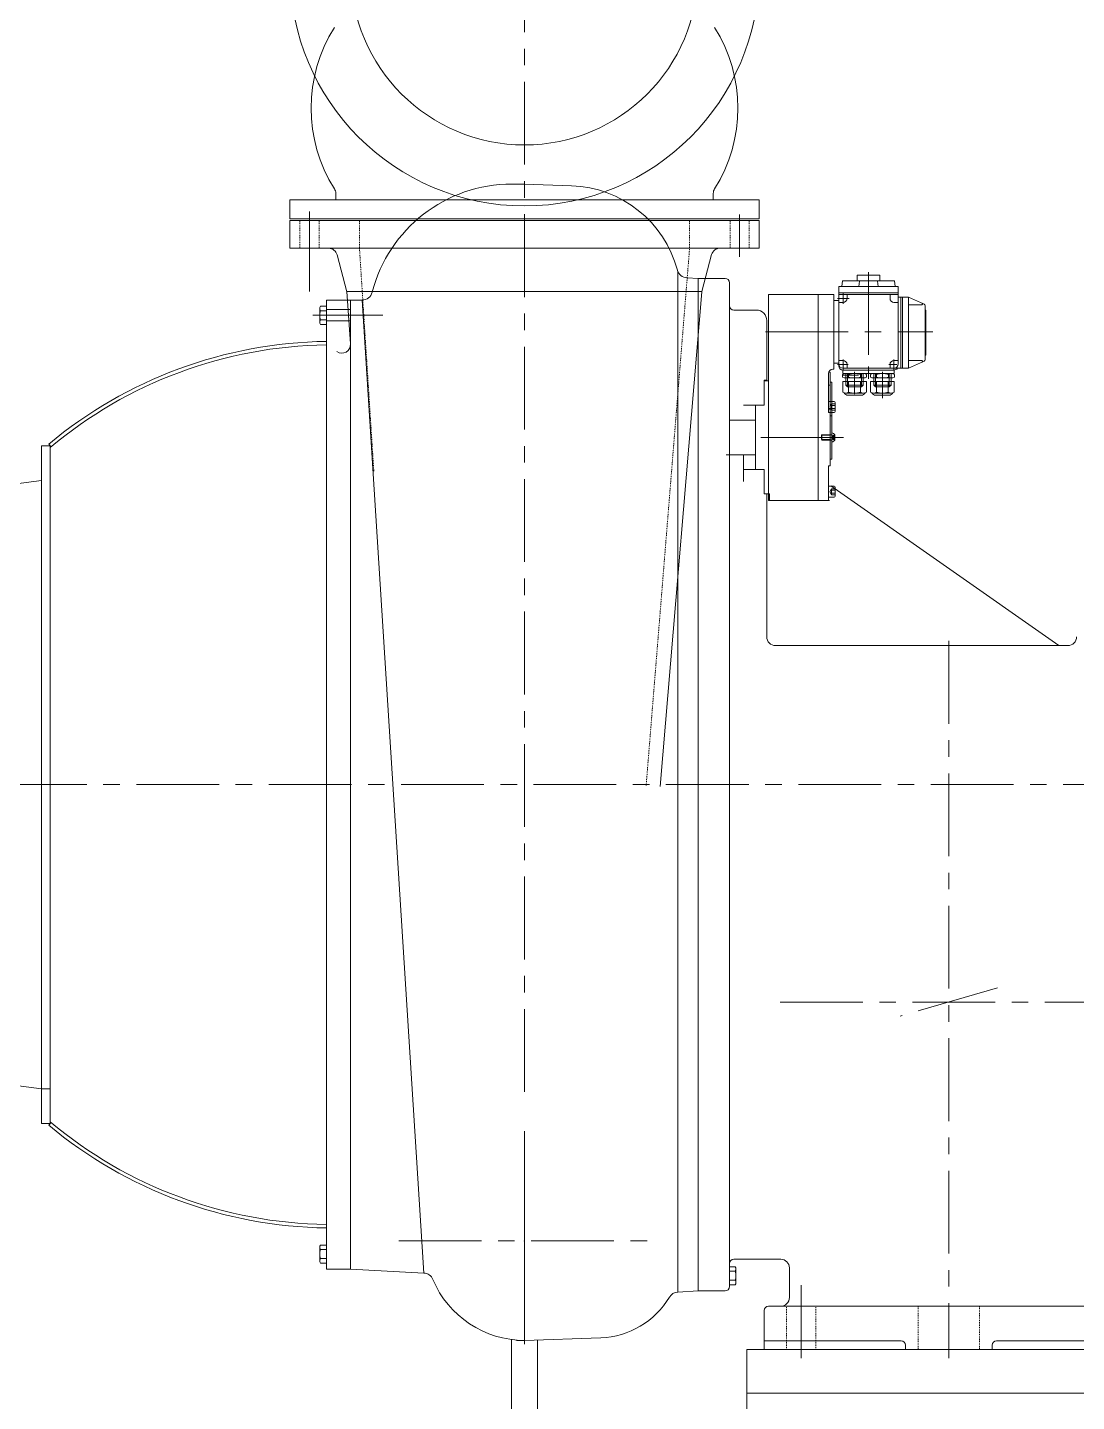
# Model space of a CAD drawing. Header units: inches. Extents: x 0 to 26418, y 0 to 20128.
# Drawn here: x 10942 to 12150, y 13103 to 14684 of the extents above; entities that cross this region are included whole.
import ezdxf

# ---------------------------------------------------------------- set-up
doc = ezdxf.new("R2010")
doc.units = ezdxf.units.IN
doc.header["$MEASUREMENT"] = 0
doc.set_wipeout_variables(frame=1)
for name, pattern in [('ACAD_ISO02W100', [15, 12, -3]), ('CENTER', [50.8, 31.75, -6.35, 6.35, -6.35]), ('点画线', [18, 12, -2, 2, -2]), ('虚线', [2, 1, -1])]:
    doc.linetypes.add(name, pattern=pattern)
for name, color, linetype, lineweight in [('CAXA1', 5, 'CENTER', 5), ('中心线层', 5, 'CENTER', 5), ('剖面线层', 4, 'Continuous', 5), ('粗实线层', 7, 'Continuous', 5), ('细实线层', 7, 'Continuous', 5), ('虚线层', 6, 'ACAD_ISO02W100', 5)]:
    doc.layers.add(name, color=color, linetype=linetype, lineweight=lineweight)

msp = doc.modelspace()

# ---------------------------------------------------------------- linework, layer by layer
at = {"color": 7, "lineweight": 5}
for p, q in [((11784.38, 14485.5), (11244.38, 14485.5)), ((11244.38, 14485.5), (11244.38, 14463.5)), ((11297.09, 14492.91), (11297.09, 14485.5)), ((11731.67, 14492.91), (11731.67, 14485.5)), ((11784.38, 14463.5), (11784.38, 14485.5)), ((11784.38, 14463.5), (11244.38, 14463.5)), ((11244.38, 14461.84), (11784.38, 14461.84)), ((11244.38, 14429.84), (11244.38, 14461.84)), ((11244.38, 14461.84), (11784.38, 14461.84)), ((11784.38, 14429.84), (11784.38, 14461.84)), ((11244.38, 14429.84), (11784.38, 14429.84)), ((11310.03, 14379.73), (11298.62, 14422.32)), ((11718.31, 14379.84), (11729.72, 14422.43)), ((11690.82, 13228.91), (11690.82, 14403.11)), ((11714.25, 13230.14), (11714.25, 14395.14)), ((11286.25, 14370.14), (11286.25, 13255.14)), ((11314.06, 14319.7), (11310.02, 14379.84)), ((11310.02, 14379.84), (11718.31, 14379.84)), ((11398.43, 13250.72), (11327.41, 14370.14)), ((11670.32, 13810.5), (11718.31, 14379.66)), ((11976.12, 14306.64), (11975.52, 14306.64)), ((11864.24, 14245.6), (11864.24, 14278.7)), ((11864.25, 14244.64), (11864.25, 14285.64)), ((11880.42, 14284.71), (11880.42, 14281.57)), ((11880.61, 14276.66), (11880.61, 14264.15)), ((11880.61, 14276.66), (11907.94, 14276.66)), ((11883.88, 14285.64), (11904.67, 14285.64)), ((11883.88, 14280.64), (11904.67, 14280.64)), ((11887.35, 14281.57), (11887.35, 14284.71)), ((11887.44, 14264.15), (11887.44, 14276.66)), ((11901.11, 14264.15), (11901.11, 14276.66)), ((11901.2, 14281.57), (11901.2, 14284.71)), ((11907.94, 14276.66), (11907.94, 14264.15)), ((11908.13, 14284.71), (11908.13, 14281.57)), ((11912.42, 14284.71), (11912.42, 14281.57)), ((11912.61, 14276.66), (11912.61, 14264.15)), ((11939.94, 14276.66), (11912.61, 14276.66)), ((11936.67, 14285.64), (11915.88, 14285.64)), ((11936.67, 14280.64), (11915.88, 14280.64)), ((11919.35, 14281.57), (11919.35, 14284.71)), ((11919.44, 14264.15), (11919.44, 14276.66)), ((11933.11, 14264.15), (11933.11, 14276.66)), ((11933.2, 14281.57), (11933.2, 14284.71)), ((11939.94, 14276.66), (11939.94, 14264.15)), ((11940.13, 14284.71), (11940.13, 14281.57)), ((11884.02, 14263.16), (11904.52, 14263.16)), ((11886.71, 14260.66), (11901.84, 14260.66)), ((11936.52, 14263.16), (11916.02, 14263.16)), ((11933.84, 14260.66), (11918.71, 14260.66)), ((11864.24, 14253.5), (11864.24, 14240.77)), ((11870.61, 14253.5), (11864.24, 14253.5)), ((11864.24, 14245.6), (11866.24, 14245.6)), ((11864.25, 14244.64), (11866.25, 14244.64)), ((11866.24, 14230.14), (11866.24, 14245.6)), ((11866.25, 14179.64), (11866.25, 14244.64)), ((11871.88, 14242.04), (11871.88, 14252.23)), ((11864.24, 14240.77), (11870.61, 14240.77)), ((10958.25, 13422.64), (10958.25, 14202.64)), ((10958.25, 14202.64), (10968.25, 14202.64)), ((10966.78, 14204.49), (10969.34, 14201.42)), ((10968.25, 14202.64), (10968.25, 13422.64)), ((10968.25, 14191.32), (10968.25, 14164.7)), ((10968.25, 14164.7), (10968.25, 14191.32)), ((11864.25, 14179.64), (11866.25, 14179.64)), ((11864.25, 14179.64), (11866.25, 14179.64)), ((10958.25, 14162.64), (10926.24, 14158.42)), ((10958.25, 13462.64), (10926.24, 13466.85)), ((10958.25, 13462.64), (10968.25, 13462.64)), ((10958.25, 13422.64), (10968.25, 13422.64)), ((10966.78, 13420.78), (10969.34, 13423.85)), ((11286.25, 13312.64), (11286.25, 13255.14)), ((11278.75, 13280.43), (11278.75, 13264.84)), ((11279.52, 13283.03), (11286.25, 13283.03)), ((11286.25, 13283.03), (11286.25, 13262.24)), ((11279.52, 13277.83), (11286.25, 13277.83)), ((11279.52, 13267.44), (11286.25, 13267.44)), ((11286.25, 13278.64), (11286.25, 13266.64)), ((11755.25, 13266.64), (11809.24, 13266.64)), ((11279.52, 13262.24), (11286.25, 13262.24)), ((11286.25, 13255.14), (11314.25, 13255.14)), ((11750.25, 13258.03), (11750.25, 13237.25)), ((11756.98, 13258.03), (11750.25, 13258.03)), ((11750.25, 13253.64), (11750.25, 13241.64)), ((11756.98, 13252.83), (11750.25, 13252.83)), ((11757.75, 13255.43), (11757.75, 13239.84)), ((11819.24, 13256.64), (11819.24, 13222.63)), ((11756.98, 13242.44), (11750.25, 13242.44)), ((11756.98, 13237.25), (11750.25, 13237.25)), ((11714.25, 13230.14), (11690.82, 13228.91)), ((11714.25, 13230.14), (11745.25, 13230.14)), ((11790.24, 13207.63), (11790.24, 13162.63)), ((11796.1, 13212.63), (11795.24, 13212.63)), ((11809.24, 13212.63), (11795.72, 13212.63)), ((12236.07, 13212.63), (11809.24, 13212.63)), ((11499.25, 13071.37), (11499.25, 13174.32)), ((11514.3, 13173.33), (11602.1, 13176.39)), ((11529.22, 13071.37), (11529.22, 13173.85)), ((11790.24, 13172.63), (11947.74, 13172.63)), ((12057.74, 13172.63), (12255.24, 13172.63)), ((11770.24, 13112.63), (11770.24, 13162.63)), ((12273.5, 13162.63), (11770.24, 13162.63)), ((11790.24, 13162.63), (12255.24, 13162.63)), ((11952.74, 13167.63), (11952.74, 13162.63)), ((12052.74, 13167.63), (12052.74, 13162.63)), ((11770.24, 13112.63), (11770.24, 12657.63)), ((14450.24, 13112.63), (11770.24, 13112.63))]:
    msp.add_line(p, q, dxfattribs=at)
for centre, radius in [((11514.38, 14748.5), 270), ((11514.25, 14748.5), 199.87)]:
    msp.add_circle(centre, radius, dxfattribs=at)
for centre, radius, start, end in [((11442.99, 14591), 174.19, 147.82112, 212.17888), ((11585.77, 14591), 174.19, 327.82112, 32.17888), ((11287.09, 14492.91), 10, 0, 32.17888), ((11741.67, 14492.91), 10, 147.82112, 180), ((11288.96, 14419.73), 10, 15, 90), ((11293.21, 13812.64), 510, 90.7818, 129.79616), ((11293.21, 13812.64), 506, 90.78798, 129.9576), ((11304.08, 14319.03), 10, 234.75083, 3.84173), ((11883.88, 14278.71), 6.93, 60, 120), ((11883.88, 14287.57), 6.93, 240, 300), ((11894.27, 14259.32), 26.32, 74.73852, 105.26148), ((11894.27, 14306.96), 26.32, 254.73852, 285.26148), ((11904.67, 14278.71), 6.93, 60, 120), ((11904.67, 14287.57), 6.93, 240, 300), ((11915.88, 14278.71), 6.93, 60, 120), ((11915.88, 14287.57), 6.93, 240, 300), ((11926.27, 14259.32), 26.32, 74.73852, 105.26148), ((11926.27, 14306.96), 26.32, 254.73852, 285.26148), ((11936.67, 14278.71), 6.93, 60, 120), ((11936.67, 14287.57), 6.93, 240, 300), ((11884.02, 14269.53), 6.37, 237.57942, 302.42058), ((11886.71, 14265.66), 5, 206.6708, 270), ((11894.27, 14287.16), 24, 253.45873, 286.54127), ((11904.52, 14269.53), 6.37, 237.57942, 302.42058), ((11901.84, 14265.66), 5, 270, 333.3292), ((11916.02, 14269.53), 6.37, 237.57942, 302.42058), ((11918.71, 14265.66), 5, 206.6708, 270), ((11926.27, 14287.16), 24, 253.45873, 286.54127), ((11936.52, 14269.53), 6.37, 237.57942, 302.42058), ((11933.84, 14265.66), 5, 270, 333.3292), ((11870.61, 14252.23), 1.27, 0.00059, 90.00059), ((11870.61, 14242.04), 1.27, 270.00059, 0.00059), ((11293.21, 13812.63), 506, 230.0424, 269.21202), ((11293.21, 13812.63), 510, 230.20384, 269.2182), ((11283.54, 13280.43), 4.79, 147.13277, 212.86723), ((11296.75, 13272.64), 18, 163.22135, 196.77865), ((11283.54, 13264.84), 4.79, 147.13277, 212.86723), ((11755.25, 13261.64), 5, 90, 180), ((11755.25, 13261.64), 5, 90, 180), ((11809.24, 13256.64), 10, 0, 90), ((11752.96, 13255.43), 4.79, 327.13277, 32.86723), ((11739.75, 13247.64), 18, 343.22135, 16.77865), ((11745.25, 13235.14), 5, 270, 0), ((11752.96, 13239.84), 4.79, 327.13277, 32.86723), ((11598.75, 13272.33), 96, 271.99996, 329.13371), ((11691.45, 13216.93), 12, 93, 149.13372), ((11809.24, 13222.63), 10, 270, 0), ((11795.24, 13207.63), 5, 90, 180), ((11947.74, 13167.63), 5, 0, 90), ((12057.74, 13167.63), 5, 90, 180)]:
    msp.add_arc(centre, radius, start, end, dxfattribs=at)
at = {"layer": 'CAXA1', "linetype": 'CENTER', "lineweight": 5, "ltscale": 3}
for p, q in [((11514.25, 13459.23), (11514.25, 16782.17)), ((11266.88, 14380.19), (11266.88, 14472.13)), ((11761.88, 14420.08), (11761.88, 14468.55)), ((11910.27, 14402.35), (11910.27, 14279.48)), ((11270.66, 14352.64), (11351.4, 14352.64)), ((11275.81, 14352.64), (11334.31, 14352.64)), ((11791.63, 14333.64), (11984.52, 14333.64)), ((11881.05, 14301.95), (11881.05, 14290.44)), ((11910.27, 14284.66), (11910.27, 14293.74)), ((11933.7, 14296.04), (11943.06, 14296.04)), ((11939.55, 14301.9), (11939.55, 14290.44)), ((11894.27, 14282.28), (11894.27, 14261.87)), ((11926.27, 14282.28), (11926.27, 14257.33)), ((11881.55, 14212.14), (11777.25, 14212.14)), ((12002.74, 13978.06), (12002.74, 13152.66)), ((12382.03, 13812.64), (9131.59, 13812.64)), ((12058.79, 13578.98), (11946.69, 13546.29)), ((11808.48, 13562.51), (12442.31, 13562.51)), ((11514.25, 13168.78), (11514.25, 13413.97)), ((11514.25, 13347.63), (11514.25, 13210.27)), ((11369.6, 13287.64), (11658.9, 13287.64)), ((11832.74, 13236.64), (11832.74, 13152.79))]:
    msp.add_line(p, q, dxfattribs=at)
msp.add_point((11514.25, 13287.64), dxfattribs=at)
msp.add_point((11514.25, 13287.64), dxfattribs=at)
at = {"layer": '中心线层', "color": 7, "linetype": '点画线', "lineweight": 5}
for p, q in [((11894.27, 14278.57), (11894.27, 14287.71)), ((11926.27, 14278.57), (11926.27, 14287.71))]:
    msp.add_line(p, q, dxfattribs=at)
at = {"layer": '剖面线层', "color": 7, "lineweight": 5}
msp.add_line((11852.3, 14302.14), (11852.25, 14302.09), dxfattribs=at)
at = {"layer": '粗实线层', "color": 7, "lineweight": 5}
for p, q in [((11870.25, 14297.64), (11870.25, 14376.64)), ((11870.25, 14290.64), (11870.25, 14316.14)), ((11868.25, 14290.54), (11868.25, 14290.64)), ((11870.25, 14290.64), (11869.25, 14290.64)), ((11864.47, 14287.14), (11866.25, 14287.14)), ((11866.25, 14244.64), (11866.25, 14287.14)), ((11866.25, 14275.67), (11868.25, 14275.67)), ((11868.25, 14237.14), (11868.25, 14275.67)), ((11864.24, 14272.14), (11866.25, 14272.14)), ((11866.24, 14237.14), (11868.25, 14237.14)), ((11868.25, 14187.14), (11868.25, 14237.14)), ((11866.25, 14187.14), (11868.25, 14187.14))]:
    msp.add_line(p, q, dxfattribs=at)
msp.add_arc((11869.25, 14285.64), 5, 90, 180, dxfattribs=at)
at = {"layer": '细实线层', "color": 7, "lineweight": 5}
for p, q in [((11499.75, 14503.64), (11500.65, 14503.64)), ((11714.25, 14395.14), (11701.39, 14395.7)), ((11714.25, 14395.14), (11745.25, 14395.14)), ((11750.25, 14390.14), (11750.25, 14363.64)), ((11944.02, 14385.64), (11876.52, 14385.64)), ((11879.52, 14385.64), (11880.27, 14392.14)), ((11880.27, 14392.14), (11899.99, 14392.14)), ((11897.27, 14398.94), (11897.27, 14392.14)), ((11923.27, 14398.94), (11897.27, 14398.94)), ((11898.98, 14385.64), (11899.96, 14392.01)), ((11920.09, 14392.44), (11900.45, 14392.44)), ((11940.27, 14392.14), (11920.55, 14392.14)), ((11921.57, 14385.64), (11920.59, 14392.01)), ((11923.27, 14398.94), (11923.27, 14392.14)), ((11941.02, 14385.64), (11940.27, 14392.14)), ((11795.25, 14147.14), (11795.25, 14376.64)), ((11870.25, 14376.64), (11795.25, 14376.64)), ((11796.25, 14376.64), (11867.25, 14376.64)), ((11852.25, 14139.64), (11852.25, 14376.64)), ((11876.02, 14369.64), (11870.25, 14369.64)), ((11874.66, 14372.04), (11888.01, 14372.04)), ((11876.02, 14385.14), (11876.02, 14294.64)), ((11944.52, 14378.64), (11876.02, 14378.64)), ((11944.52, 14376.64), (11876.02, 14376.64)), ((11898.89, 14376.64), (11876.02, 14376.64)), ((11881.05, 14377.53), (11881.05, 14365.74)), ((11885.55, 14376.64), (11885.55, 14372.04)), ((11935.05, 14376.64), (11935.05, 14372.04)), ((11944.52, 14385.14), (11944.52, 14296.64)), ((11956.52, 14373.64), (11944.52, 14373.64)), ((11947.52, 14373.64), (11947.52, 14291.64)), ((11949.52, 14373.64), (11949.52, 14291.64)), ((11956.52, 14373.64), (11973.77, 14365.8)), ((11956.52, 14291.64), (11956.52, 14373.64)), ((11750.25, 14363.64), (11750.25, 13235.14)), ((11755.25, 14358.64), (11781.25, 14358.64)), ((11876.02, 14367.54), (11881.05, 14367.54)), ((11939.55, 14367.54), (11944.74, 14367.54)), ((11971.57, 14364.7), (11956.52, 14364.7)), ((11975.52, 14302.21), (11975.52, 14363.07)), ((11976.12, 14358.64), (11975.52, 14358.64)), ((11976.12, 14306.64), (11976.12, 14358.64)), ((11793.25, 14277.14), (11793.25, 14346.64)), ((11793.25, 14277.09), (11793.25, 14324.66)), ((11793.25, 14277.14), (11793.25, 14324.66)), ((11876.02, 14297.64), (11870.25, 14297.64)), ((11874.66, 14296.04), (11886.78, 14296.04)), ((11876.02, 14300.54), (11881.05, 14300.54)), ((11956.52, 14291.64), (11881.02, 14291.64)), ((11885.55, 14296.04), (11885.55, 14291.64)), ((11935.05, 14296.04), (11935.05, 14291.64)), ((11939.55, 14300.54), (11944.52, 14300.54)), ((11971.57, 14300.57), (11956.52, 14300.57)), ((11956.52, 14291.64), (11973.77, 14299.47)), ((11790.24, 14278.1), (11793.25, 14278.1)), ((11790.24, 14278.1), (11790.24, 14249.14)), ((11790.24, 14278.1), (11793.25, 14278.1)), ((11790.25, 14278.1), (11790.25, 14256.13)), ((11790.25, 14278.05), (11790.25, 14256.13)), ((11790.25, 14277.14), (11795.36, 14277.14)), ((11790.25, 14277.14), (11795.25, 14277.14)), ((11793.25, 14277.14), (11793.25, 14277.09)), ((11795.24, 14278.1), (11795.24, 14284.59)), ((11898.89, 14283.64), (11880.42, 14283.64)), ((11880.77, 14289.64), (11880.77, 14285.64)), ((11939.77, 14285.64), (11880.77, 14285.64)), ((11939.52, 14289.64), (11881.02, 14289.64)), ((11884.27, 14285.64), (11884.27, 14272.33)), ((11886.27, 14285.64), (11886.27, 14270.33)), ((11902.27, 14285.64), (11902.27, 14270.33)), ((11904.27, 14285.64), (11904.27, 14272.33)), ((11916.27, 14285.64), (11916.27, 14272.33)), ((11918.27, 14285.64), (11918.27, 14270.33)), ((11934.27, 14285.64), (11934.27, 14270.33)), ((11936.27, 14285.64), (11936.27, 14272.33)), ((11939.77, 14289.64), (11939.77, 14285.64)), ((11790.24, 14269.14), (11790.25, 14269.14)), ((11884.27, 14272.33), (11886.27, 14270.33)), ((11904.27, 14272.33), (11884.27, 14272.33)), ((11902.27, 14270.33), (11886.27, 14270.33)), ((11904.27, 14272.33), (11902.27, 14270.33)), ((11916.27, 14272.33), (11918.27, 14270.33)), ((11936.27, 14272.33), (11916.27, 14272.33)), ((11934.27, 14270.33), (11918.27, 14270.33)), ((11936.27, 14272.33), (11934.27, 14270.33)), ((11766.25, 14249.14), (11790.24, 14249.14)), ((11780.24, 14249.14), (11780.25, 14175.14)), ((11750.25, 14232.14), (11780.25, 14232.14)), ((11746.29, 14192.14), (11780.25, 14192.14)), ((11766.25, 14192.08), (11766.25, 14161.58)), ((11766.25, 14161.62), (11766.25, 14192.08)), ((11766.25, 14175.14), (11790.25, 14175.14)), ((11766.25, 14175.09), (11766.25, 14175.1)), ((11790.25, 14175.14), (11790.25, 14147.14)), ((11790.25, 14168.13), (11790.25, 14147.09)), ((11790.25, 14168.13), (11790.25, 14147.14)), ((11864.25, 14139.64), (11864.25, 14179.64)), ((11864.25, 14140.6), (11864.25, 14179.64)), ((11864.25, 14156), (11864.25, 14143.27)), ((11870.61, 14156), (11864.25, 14156)), ((11867.89, 14153.1), (11865.89, 14149.64)), ((11867.89, 14146.17), (11865.89, 14149.64)), ((12129.25, 13972.64), (11866.77, 14156.42)), ((11867.89, 14153.1), (11871.89, 14153.1)), ((11867.89, 14151.37), (11871.89, 14151.37)), ((11871.89, 14144.55), (11871.89, 14154.73)), ((11790.25, 14147.14), (11795.25, 14147.14)), ((11790.25, 14147.09), (11795.25, 14147.09)), ((11791.25, 14147.14), (11796.25, 14147.14)), ((11793.25, 13982.64), (11793.25, 14147.14)), ((11793.25, 14147.09), (11793.25, 14147.14)), ((11793.25, 14084.27), (11793.25, 14147.14)), ((11795.25, 14139.64), (11795.25, 14147.14)), ((11795.25, 14139.64), (11864.25, 14139.64)), ((11796.25, 14139.64), (11796.25, 14147.14)), ((11796.25, 14139.64), (11865.25, 14139.64)), ((11864.25, 14143.27), (11870.61, 14143.27)), ((11867.89, 14147.91), (11871.89, 14147.91)), ((11867.89, 14146.17), (11871.89, 14146.17)), ((11803.25, 13972.64), (12139.74, 13972.64))]:
    msp.add_line(p, q, dxfattribs=at)
at = {"layer": '细实线层', "color": 7, "linetype": 'Continuous', "lineweight": 5}
for p, q in [((11500.65, 14503.64), (11514.25, 14503.64)), ((11514.25, 14503.64), (11568.32, 14501.75)), ((11286.25, 14370.14), (11327.4, 14370.14)), ((11314.25, 13255.14), (11314.25, 14370.14)), ((11278.75, 14344.84), (11278.75, 14360.43)), ((11279.52, 14363.03), (11286.25, 14363.03)), ((11279.52, 14357.83), (11286.25, 14357.83)), ((11286.25, 14342.24), (11286.25, 14363.03)), ((11286.25, 14346.64), (11286.25, 14358.64)), ((11286.31, 14359.14), (11314.25, 14359.14)), ((11279.52, 14347.44), (11286.25, 14347.44)), ((11279.52, 14342.24), (11286.25, 14342.24)), ((11286.25, 14346.14), (11314.25, 14346.14)), ((11314.25, 13255.14), (11398.43, 13250.72)), ((11505.17, 13173.34), (11514.3, 13173.34))]:
    msp.add_line(p, q, dxfattribs=at)
for centre, radius, start, end in [((11499.75, 14337.64), 166, 89.99995, 165.52249), ((11563.75, 14370.83), 131, 14.93662, 88), ((11739.38, 14419.84), 10, 90, 165), ((11701.92, 14407.69), 12, 194.93662, 267.5), ((11327.4, 14382.14), 12, 270, 345.52249), ((11283.54, 14360.43), 4.79, 147.13277, 212.86723), ((11296.75, 14352.64), 18, 163.22135, 196.77865), ((11283.54, 14344.84), 4.79, 147.13277, 212.86723), ((11397.8, 13238.74), 12, 22.77629, 87), ((11514.25, 13287.64), 114.3, 202.7763, 270.14527)]:
    msp.add_arc(centre, radius, start, end, dxfattribs=at)
at = {"layer": '细实线层', "color": 7, "lineweight": 5}
for centre, radius, start, end in [((11745.25, 14390.14), 5, 0, 90), ((11876.52, 14385.14), 0.5, 90, 180), ((11900.45, 14391.94), 0.5, 90, 171.27127), ((11920.09, 14391.94), 0.5, 8.72873, 90), ((11944.02, 14385.14), 0.5, 0, 90), ((11881.05, 14372.04), 4.5, 270, 0), ((11939.55, 14372.04), 4.5, 180, 270), ((11755.25, 14363.64), 5, 180, 270), ((11781.25, 14346.64), 12, 0, 90), ((11971.57, 14365.7), 1, 270, 65.55605), ((11972.52, 14363.07), 3, 0, 65.55605), ((11881.02, 14296.64), 5, 180, 270), ((11881.02, 14294.64), 5, 180, 270), ((11881.05, 14296.04), 4.5, 0, 90), ((11939.55, 14296.04), 4.5, 90, 180), ((11939.52, 14296.64), 5, 270, 0), ((11939.52, 14294.64), 5, 270, 323.1301), ((11971.57, 14299.57), 1, 294.44395, 90), ((11972.52, 14302.21), 3, 294.44395, 0), ((11874.47, 14149.64), 6.8, 165.25287, 194.74713), ((11869.62, 14152.24), 1.94, 153.43495, 206.56505), ((11870.61, 14154.73), 1.27, 0, 90), ((11869.62, 14147.04), 1.94, 153.43495, 206.56505), ((11870.61, 14144.55), 1.27, 270, 0), ((11803.25, 13982.64), 10, 180, 270), ((12139.74, 13982.64), 10, 270, 0)]:
    msp.add_arc(centre, radius, start, end, dxfattribs=at)
msp.add_open_spline([(11790.25, 14276.22), (11790.26, 14276.24), (11790.28, 14276.25), (11790.29, 14276.27)], degree=3, dxfattribs=at)
at = {"layer": '虚线层', "color": 7, "linetype": '虚线', "lineweight": 5}
for p, q in [((11255.88, 14429.84), (11255.88, 14461.84)), ((11277.88, 14429.84), (11277.88, 14461.84)), ((11324.38, 14429.84), (11324.38, 14461.84)), ((11704.38, 14429.84), (11704.38, 14461.84)), ((11750.88, 14429.84), (11750.88, 14461.84)), ((11772.88, 14429.84), (11772.88, 14461.84)), ((11340.9, 14173.37), (11324.38, 14429.84)), ((11654.38, 13811.84), (11704.38, 14429.84)), ((11815.74, 13162.63), (11815.74, 13212.63)), ((11849.74, 13162.63), (11849.74, 13212.63)), ((11967.29, 13212.63), (11967.29, 13162.63)), ((12038.19, 13212.63), (12038.19, 13162.63))]:
    msp.add_line(p, q, dxfattribs=at)
at = {"layer": '虚线层', "color": 7, "lineweight": 5}
for p, q in [((11867.88, 14250.6), (11865.88, 14247.14)), ((11867.88, 14243.67), (11865.88, 14247.14)), ((11867.88, 14250.6), (11871.88, 14250.6)), ((11867.88, 14248.87), (11871.88, 14248.87)), ((11867.88, 14245.4), (11871.88, 14245.4)), ((11867.88, 14243.67), (11871.88, 14243.67))]:
    msp.add_line(p, q, dxfattribs=at)
for centre, radius, start, end in [((11874.46, 14247.14), 6.8, 165.25346, 194.74772), ((11869.62, 14249.73), 1.94, 153.43554, 206.56564), ((11869.62, 14244.54), 1.94, 153.43554, 206.56564)]:
    msp.add_arc(centre, radius, start, end, dxfattribs=at)

# ---------------------------------------------------------------- next in the draw order: wipeouts: each hides what was drawn before it
at = {"color": 7, "lineweight": 5}
msp.add_wipeout([(11856.25, 14212.14), (11856.25, 14212.91), (11856.25, 14212.91), (11856.25, 14214.69), (11856.25, 14214.69), (11856.7, 14215.14), (11856.7, 14215.14), (11866.25, 14215.14), (11866.25, 14215.14), (11868.25, 14215.14), (11868.25, 14215.14), (11868.25, 14217.39), (11868.25, 14217.39), (11868.38, 14217.35), (11868.51, 14217.32), (11868.64, 14217.28), (11868.77, 14217.24), (11868.9, 14217.2), (11869.03, 14217.15), (11869.15, 14217.1), (11869.28, 14217.04), (11869.4, 14216.99), (11869.53, 14216.93), (11869.65, 14216.86), (11869.77, 14216.8), (11869.88, 14216.73), (11870, 14216.65), (11870.11, 14216.58), (11870.22, 14216.5), (11870.33, 14216.42), (11870.44, 14216.33), (11870.55, 14216.25), (11870.65, 14216.16), (11870.75, 14216.07), (11870.85, 14215.97), (11870.95, 14215.88), (11871.04, 14215.78), (11871.13, 14215.68), (11871.22, 14215.57), (11871.3, 14215.47), (11871.39, 14215.36), (11871.47, 14215.25), (11871.55, 14215.14), (11871.55, 14215.14), (11871.55, 14214.44), (11871.55, 14214.44), (11871.55, 14213.29), (11871.55, 14213.29), (11871.55, 14212.91), (11871.55, 14212.91), (11871.55, 14212.14), (11871.55, 14212.14), (11871.55, 14210.98), (11871.55, 14210.98), (11871.55, 14209.83), (11871.55, 14209.83), (11871.55, 14209.14), (11871.55, 14209.14), (11871.47, 14209.02), (11871.39, 14208.91), (11871.3, 14208.8), (11871.22, 14208.7), (11871.13, 14208.59), (11871.04, 14208.49), (11870.95, 14208.39), (11870.85, 14208.3), (11870.75, 14208.2), (11870.65, 14208.11), (11870.55, 14208.02), (11870.44, 14207.94), (11870.33, 14207.85), (11870.22, 14207.77), (11870.11, 14207.69), (11870, 14207.62), (11869.88, 14207.54), (11869.77, 14207.47), (11869.65, 14207.41), (11869.53, 14207.34), (11869.4, 14207.28), (11869.28, 14207.23), (11869.15, 14207.17), (11869.03, 14207.12), (11868.9, 14207.07), (11868.77, 14207.03), (11868.64, 14206.99), (11868.51, 14206.95), (11868.38, 14206.92), (11868.25, 14206.89), (11868.25, 14206.89), (11868.25, 14209.14), (11868.25, 14209.14), (11866.25, 14209.14), (11866.25, 14209.14), (11856.7, 14209.14), (11856.7, 14209.14), (11856.25, 14209.59), (11856.25, 14209.59)], dxfattribs=at).dxf.layer = '粗实线层'

# ---------------------------------------------------------------- next in the draw order: linework, layer by layer
at = {"layer": '中心线层', "color": 7, "lineweight": 5}
msp.add_line((11873.05, 14212.14), (11854.75, 14212.14), dxfattribs=at)
at = {"layer": '粗实线层', "color": 7, "lineweight": 5}
for p, q in [((11856.25, 14214.69), (11856.7, 14215.14)), ((11856.25, 14214.69), (11856.25, 14209.59)), ((11856.7, 14215.14), (11856.7, 14209.14)), ((11856.7, 14215.14), (11868.25, 14215.14)), ((11866.25, 14209.14), (11866.25, 14215.14)), ((11868.25, 14206.89), (11868.25, 14217.39)), ((11871.55, 14215.14), (11871.55, 14209.14)), ((11856.25, 14209.59), (11856.7, 14209.14)), ((11856.7, 14209.14), (11868.25, 14209.14))]:
    msp.add_line(p, q, dxfattribs=at)
for start, end in [(33.91171, 77.51453), (282.48547, 326.08829)]:
    msp.add_arc((11867.08, 14212.14), 5.38, start, end, dxfattribs=at)
at = {"layer": '细实线层', "color": 7, "lineweight": 5}
for p, q in [((11856.25, 14214.69), (11866.25, 14214.69)), ((11868.25, 14215.14), (11866.25, 14214.69)), ((11856.25, 14209.59), (11866.25, 14209.59)), ((11866.25, 14209.59), (11868.25, 14209.14))]:
    msp.add_line(p, q, dxfattribs=at)
at = {"layer": '虚线层', "color": 7, "lineweight": 5}
for p, q in [((11869.47, 14214.44), (11868.25, 14212.14)), ((11869.47, 14209.83), (11868.25, 14212.14)), ((11869.47, 14214.44), (11871.55, 14214.44)), ((11869.47, 14213.29), (11871.55, 14213.29)), ((11869.47, 14210.98), (11871.55, 14210.98)), ((11869.47, 14209.83), (11871.55, 14209.83))]:
    msp.add_line(p, q, dxfattribs=at)
for centre, radius, start, end in [((11873.85, 14212.14), 4.54, 165.25287, 194.74713), ((11870.62, 14213.87), 1.29, 153.43495, 206.56505), ((11870.62, 14210.4), 1.29, 153.43495, 206.56505)]:
    msp.add_arc(centre, radius, start, end, dxfattribs=at)

doc.saveas('drawing.dxf')
